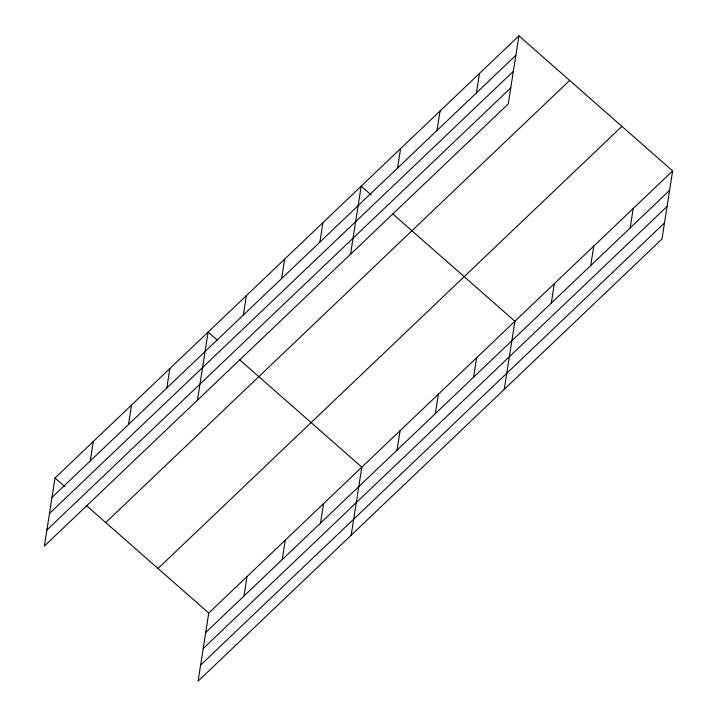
<?xml version="1.0" encoding="UTF-8"?>
<svg xmlns="http://www.w3.org/2000/svg" width="717" height="717" viewBox="0 0 717 717"><rect width="100%" height="100%" fill="white"/><g stroke="black" fill="none" stroke-linecap="round" stroke-linejoin="round"><path stroke-width="1.08" d="M518.911 35.85L55.03 477.979L44.373 546.076L508.254 103.938L518.911 35.85L672.627 170.924L661.97 239.021L198.089 681.15L208.746 613.062L672.627 170.924M90.261 460.95L93.3 441.511M128.531 424.473L131.57 405.033M166.801 387.996L169.839 368.556M197.453 400.167L208.109 332.079L217.26 340.118M243.341 315.05L246.379 295.601M281.611 278.572L284.658 259.124M243.977 596.024L247.015 576.585M319.881 242.095L322.928 222.655M282.247 559.556L285.285 540.107M350.532 254.266L361.198 186.178L371.173 194.943M320.517 523.078L323.555 503.63M397.577 168.038L400.624 148.598M351.169 535.249L361.834 467.161L239.711 359.844M437.012 130.458L440.05 111.01M397.057 450.124L400.104 430.684M476.438 92.878L479.485 73.43M435.327 413.646L438.374 394.207M473.596 377.169L476.644 357.729M504.248 389.34L514.914 321.252L392.791 213.944M551.292 303.112L554.34 283.672M590.727 265.532L593.775 246.092M630.153 227.952L633.201 208.513M51.991 497.428L515.873 55.29M49.473 513.48L513.354 71.35M46.883 530.015L510.764 87.886M105.757 522.559L569.639 80.429M158.027 568.482L621.908 126.353M205.707 632.502L669.588 190.372M203.189 648.553L667.07 206.424M200.599 665.098L664.48 222.96M55.03 477.979L65.014 486.753M86.632 505.754L208.746 613.062"/></g></svg>
